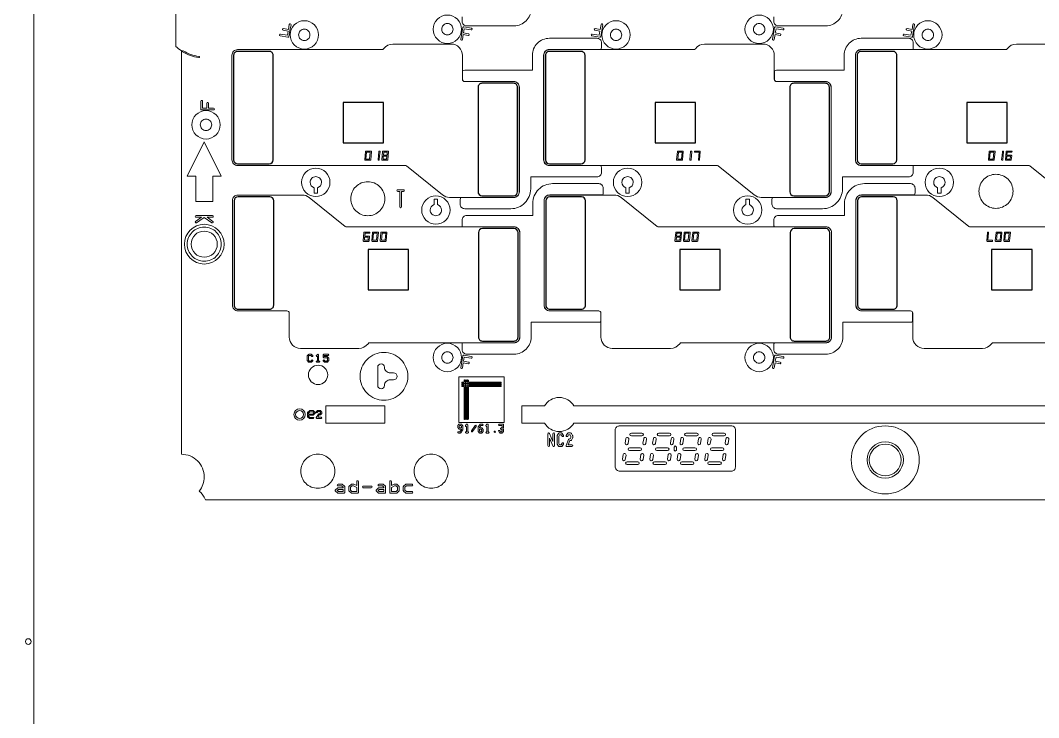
# Model space of a CAD drawing. Extents: x 2541 to 3941, y 2348 to 3338.
# Drawn here: x 3421.7 to 3511.5, y 2698.8 to 2760.2 of the extents above; entities that cross this region are included whole.
import ezdxf

# ---------------------------------------------------------------- set-up
doc = ezdxf.new("R2010")
doc.units = 0
doc.layers.get('0').update_dxf_attribs({"lineweight": 0})
doc.layers.add('barcodea-b_layer1', color=2, linetype='Continuous')
doc.layers.add('susa-b_layer0', color=1, linetype='Continuous')

msp = doc.modelspace()

# ---------------------------------------------------------------- linework, layer by layer
for p, q in [((3438.25355, 2752.33588), (3438.77507, 2752.33588)), ((3437.94795, 2749.51688), (3436.44795, 2746.51688)), ((3439.44795, 2746.51688), (3437.94795, 2749.51688)), ((3438.71601, 2742.52095), (3438.19408, 2742.8809)), ((3447.97034, 2730.12243), (3448.06968, 2730.12243)), ((3461.10193, 2723.88268), (3461.1814, 2723.88268)), ((3462.90193, 2723.88268), (3462.9814, 2723.88268))]:
    msp.add_line(p, q)
at = {"linetype": 'Continuous'}
for points in [[(3422.94795, 3113.01688), (3422.94795, 2910.71688), (3421.94795, 2910.71688, 1), (3421.94795, 2910.31688), (3422.94795, 2910.31688), (3422.94795, 2718.01688)], [(3689.94795, 2767.52356), (3689.94795, 2722.01688, 0.414214), (3687.94795, 2720.01688, 0.169418), (3688.38191, 2718.77288, 0.117594), (3687.8439, 2718.01688), (3566.44795, 2718.01688), (3566.44795, 2725.41688), (3559.44795, 2725.41688), (3559.44795, 2718.01688), (3438.052, 2718.01688, 0.117594), (3437.51399, 2718.77288, 0.169419), (3437.94795, 2720.01688, 0.414214), (3435.94795, 2722.01688), (3435.94795, 2757.52957, -0.044792), (3435.44795, 2757.93347), (3435.44795, 2762.98924, 0.207733), (3435.48506, 2763.00367, -0.10603), (3436.72143, 2763.79493, 1), (3436.68639, 2763.88859, 0.057817), (3435.94795, 2763.5102)], [(3460.66153, 2760.54675), (3460.66153, 2760.14675, 0.414218), (3461.06153, 2759.74675), (3465.24642, 2759.74675, 0.414364), (3466.74629, 2761.24738)], [(3488.13153, 2760.54675), (3488.13153, 2760.14675, 0.414218), (3488.53153, 2759.74675), (3492.71642, 2759.74675, 0.414364), (3494.21629, 2761.24738)], [(3437.47974, 2757.04834, -0.10603), (3436.09856, 2757.54539, 1), (3436.04572, 2757.46049)], [(3438.77507, 2752.33588, 1), (3438.77507, 2752.48588), (3438.32855, 2752.48588), (3438.32855, 2752.9324, 1), (3438.17855, 2752.9324), (3438.17855, 2752.48588), (3437.80703, 2752.48588), (3437.80703, 2753.10624, 1), (3437.65703, 2753.10624), (3437.65703, 2752.41088, 0.414241), (3437.73203, 2752.33588), (3438.25355, 2752.33588)], [(3438.19408, 2742.8809), (3438.67343, 2742.8809, 1), (3438.67343, 2743.0309), (3437.23303, 2743.0309, 1), (3437.23303, 2742.8809), (3437.71238, 2742.8809)], [(3437.71238, 2742.8809), (3437.19045, 2742.52095, 1), (3437.27561, 2742.39747), (3437.95323, 2742.8648), (3438.63085, 2742.39747, 1), (3438.71601, 2742.52095)], [(3447.92034, 2730.64774), (3447.92034, 2730.22243), (3447.871, 2730.22243, 1), (3447.871, 2730.12243), (3447.97034, 2730.12243)], [(3448.06968, 2730.12243, 1), (3448.06968, 2730.22243), (3448.02034, 2730.22243), (3448.02034, 2730.76845, 0.669786), (3447.93483, 2730.80365), (3447.83565, 2730.70447, 1), (3447.90636, 2730.63376), (3447.92034, 2730.64774)], [(3447.72791, 2725.6229, 0.414249), (3447.72791, 2725.69361), (3447.57906, 2725.84246, 0.200121), (3447.54355, 2725.85726), (3447.24553, 2725.85726, 0.200121), (3447.21002, 2725.84246), (3447.06133, 2725.69377, 0.200121), (3447.04653, 2725.65826), (3447.04653, 2725.50925)], [(3447.04653, 2725.50925), (3447.04653, 2725.36024, 0.200121), (3447.06133, 2725.32473), (3447.21002, 2725.17604, 0.200121), (3447.24553, 2725.16124), (3447.54355, 2725.16124, 1), (3447.54355, 2725.26124), (3447.26624, 2725.26124), (3447.14653, 2725.38095), (3447.14653, 2725.45925), (3447.54355, 2725.45925, 0.200121), (3447.57906, 2725.47405), (3447.72791, 2725.6229)], [(3448.30666, 2725.62547), (3448.30666, 2725.72481, 0.200121), (3448.29186, 2725.76032), (3448.19284, 2725.85934, 0.200121), (3448.15733, 2725.87414), (3447.95865, 2725.87414, 0.200121), (3447.92314, 2725.85934), (3447.82396, 2725.76016, 1), (3447.89467, 2725.68945), (3447.97936, 2725.77414), (3448.13662, 2725.77414), (3448.20666, 2725.7041), (3448.20666, 2725.64618), (3448.13662, 2725.57613), (3448.05799, 2725.57613, 0.251052), (3448.01636, 2725.55383), (3447.81773, 2725.25589, 0.599342), (3447.85931, 2725.17812), (3448.25666, 2725.17812, 1), (3448.25666, 2725.27812), (3447.95274, 2725.27812)], [(3447.95274, 2725.27812), (3448.08475, 2725.47613), (3448.15733, 2725.47613, 0.200121), (3448.19284, 2725.49093), (3448.29186, 2725.58996, 0.200121), (3448.30666, 2725.62547)], [(3461.1814, 2723.88268, 1), (3461.1814, 2724.00268), (3461.16193, 2724.00268), (3461.16193, 2724.61818, 0.734055), (3461.05271, 2724.65249), (3460.97345, 2724.54019, 0.727575), (3461.04193, 2724.44884), (3461.04193, 2724.00268), (3461.02246, 2724.00268, 1), (3461.02246, 2723.88268), (3461.10193, 2723.88268)], [(3462.52087, 2724.05526), (3462.52087, 2724.16785, 0.156474), (3462.50969, 2724.20274), (3462.43062, 2724.31474, 0.245285), (3462.3814, 2724.34043), (3462.20299, 2724.34043), (3462.20299, 2724.37397), (3462.33302, 2724.55818), (3462.46087, 2724.55818, 1), (3462.46087, 2724.67818), (3462.30193, 2724.67818, 0.245298), (3462.25271, 2724.65249), (3462.09418, 2724.4279, 0.156461), (3462.08299, 2724.39301), (3462.08299, 2724.28043)], [(3462.08299, 2724.28043), (3462.08299, 2724.05526, 0.156474), (3462.09418, 2724.02037), (3462.17324, 2723.90837, 0.245285), (3462.22246, 2723.88268), (3462.3814, 2723.88268, 0.245298), (3462.43062, 2723.90837), (3462.50969, 2724.02037, 0.156461), (3462.52087, 2724.05526)], [(3462.9814, 2723.88268, 1), (3462.9814, 2724.00268), (3462.96193, 2724.00268), (3462.96193, 2724.61818, 0.734055), (3462.85271, 2724.65249), (3462.77345, 2724.54019, 0.727575), (3462.84193, 2724.44884), (3462.84193, 2724.00268), (3462.82246, 2724.00268, 1), (3462.82246, 2723.88268), (3462.90193, 2723.88268)], [(3468.66161, 2723.15123), (3468.37553, 2723.84443, 0.822078), (3468.23114, 2723.81595), (3468.23114, 2722.77291, 1), (3468.38114, 2722.77291), (3468.38114, 2723.43763)], [(3468.81161, 2722.77291), (3468.81161, 2723.81595, 1), (3468.66161, 2723.81595), (3468.66161, 2723.15123)], [(3470.41161, 2723.46856), (3470.41161, 2723.64182, 0.140528), (3470.40038, 2723.68159), (3470.29276, 2723.85543, 0.260808), (3470.2287, 2723.89095), (3470.01405, 2723.89095, 0.260808), (3469.94999, 2723.85543), (3469.84237, 2723.68159, 1), (3469.96991, 2723.60263), (3470.05554, 2723.74095), (3470.18721, 2723.74095), (3470.26161, 2723.62077), (3470.26161, 2723.48961), (3470.18721, 2723.36943), (3470.12138, 2723.36943, 0.304284), (3470.05199, 2723.3229), (3469.83687, 2722.80166, 0.53475), (3469.90614, 2722.69791), (3470.33661, 2722.69791, 1), (3470.33661, 2722.84791), (3470.01823, 2722.84791)], [(3468.38114, 2723.43763), (3468.66722, 2722.74443, 0.822078), (3468.81161, 2722.77291)], [(3470.01823, 2722.84791), (3470.17156, 2723.21943), (3470.2287, 2723.21943, 0.260808), (3470.29276, 2723.25495), (3470.40038, 2723.42879, 0.140528), (3470.41161, 2723.46856)], [(3451.38241, 2719.25865), (3451.14091, 2719.3679, 0.107672), (3451.10973, 2719.37469), (3450.93589, 2719.37469, 0.187191), (3450.88532, 2719.35507), (3450.71199, 2719.19825, 0.213178), (3450.68705, 2719.14241), (3450.68705, 2718.82784, 0.213189), (3450.71199, 2718.77199), (3450.88532, 2718.61517, 0.187203), (3450.93589, 2718.59555), (3451.45741, 2718.59555, 0.414241), (3451.53241, 2718.67055)], [(3451.53241, 2718.67055), (3451.53241, 2719.61426, 1), (3451.38241, 2719.61426), (3451.38241, 2719.25865)], [(3454.43705, 2719.25865), (3454.43705, 2719.61426, 1), (3454.28705, 2719.61426), (3454.28705, 2718.67055, 0.414241), (3454.36205, 2718.59555), (3454.88357, 2718.59555, 0.187191), (3454.93415, 2718.61517), (3455.10747, 2718.77199, 0.213178), (3455.13241, 2718.82784)], [(3455.13241, 2718.82784), (3455.13241, 2719.14241, 0.213189), (3455.10747, 2719.19825), (3454.93415, 2719.35507, 0.187203), (3454.88357, 2719.37469), (3454.70973, 2719.37469, 0.107692), (3454.67855, 2719.3679), (3454.43705, 2719.25865)], [(3422.94795, 2718.01688), (3422.94795, 2695.71688), (3421.94795, 2695.71688, 1), (3421.94795, 2695.31688), (3422.94795, 2695.31688), (3422.94795, 2669.01688), (3435.94795, 2669.01688)]]:
    msp.add_lwpolyline(points, format="xyb", dxfattribs=at)
for points in [[(3460.6208, 2759.44591, 0.414215), (3459.3708, 2760.69591, 0.414215), (3458.1208, 2759.44591, 0.414215), (3459.3708, 2758.19591, 0.414215)], [(3488.0908, 2759.44591, 0.414215), (3486.8408, 2760.69591, 0.414215), (3485.5908, 2759.44591, 0.414215), (3486.8408, 2758.19591, 0.414215)], [(3445.5933, 2759.83563, 1), (3445.44558, 2759.86168), (3445.36804, 2759.42194), (3444.9283, 2759.49948, 1), (3444.90226, 2759.35176), (3445.342, 2759.27422), (3445.27748, 2758.90834), (3444.66654, 2759.01606, 1), (3444.6405, 2758.86834), (3445.3253, 2758.74759, 0.414237), (3445.41218, 2758.80843), (3445.50268, 2759.32169), (3445.5028, 2759.32237)], [(3448.0151, 2758.94785, 0.414215), (3446.7651, 2760.19785, 0.414215), (3445.5151, 2758.94785, 0.414215), (3446.7651, 2757.69785, 0.414215)], [(3459.8708, 2759.44591, -0.414217), (3459.3708, 2758.94591, -0.414217), (3458.8708, 2759.44591, -0.414217), (3459.3708, 2759.94591, -0.414217)], [(3473.0633, 2759.83563, 1), (3472.91558, 2759.86168), (3472.83804, 2759.42194), (3472.3983, 2759.49948, 1), (3472.37226, 2759.35176), (3472.812, 2759.27422), (3472.74748, 2758.90834), (3472.13654, 2759.01606, 1), (3472.1105, 2758.86834), (3472.7953, 2758.74759, 0.414237), (3472.88218, 2758.80843), (3472.97268, 2759.32169), (3472.9728, 2759.32237)], [(3475.4851, 2758.94785, 0.414215), (3474.2351, 2760.19785, 0.414215), (3472.9851, 2758.94785, 0.414215), (3474.2351, 2757.69785, 0.414215)], [(3487.3408, 2759.44591, -0.414217), (3486.8408, 2758.94591, -0.414217), (3486.3408, 2759.44591, -0.414217), (3486.8408, 2759.94591, -0.414217)], [(3500.5333, 2759.83563, 1), (3500.38558, 2759.86168), (3500.30804, 2759.42194), (3499.8683, 2759.49948, 1), (3499.84226, 2759.35176), (3500.282, 2759.27422), (3500.21748, 2758.90834), (3499.60654, 2759.01606, 1), (3499.5805, 2758.86834), (3500.2653, 2758.74759, 0.414237), (3500.35218, 2758.80843), (3500.44268, 2759.32169), (3500.4428, 2759.32237)], [(3502.9551, 2758.94785, 0.414215), (3501.7051, 2760.19785, 0.414215), (3500.4551, 2758.94785, 0.414215), (3501.7051, 2757.69785, 0.414215)], [(3447.2651, 2758.94785, -0.414217), (3446.7651, 2758.44785, -0.414217), (3446.2651, 2758.94785, -0.414217), (3446.7651, 2759.44785, -0.414217)], [(3461.4954, 2759.52542), (3460.8106, 2759.64617, 0.414237), (3460.72372, 2759.58533), (3460.63322, 2759.07207), (3460.6331, 2759.07139), (3460.5426, 2758.55813, 1), (3460.69032, 2758.53208), (3460.76785, 2758.97182), (3461.20759, 2758.89428, 1), (3461.23364, 2759.042), (3460.7939, 2759.11954), (3460.85842, 2759.48542), (3461.46936, 2759.3777, 1)], [(3474.7351, 2758.94785, -0.414217), (3474.2351, 2758.44785, -0.414217), (3473.7351, 2758.94785, -0.414217), (3474.2351, 2759.44785, -0.414217)], [(3488.9654, 2759.52542), (3488.2806, 2759.64617, 0.414237), (3488.19372, 2759.58533), (3488.10322, 2759.07207), (3488.1031, 2759.07139), (3488.0126, 2758.55813, 1), (3488.16032, 2758.53208), (3488.23785, 2758.97182), (3488.67759, 2758.89428, 1), (3488.70364, 2759.042), (3488.2639, 2759.11954), (3488.32842, 2759.48542), (3488.93936, 2759.3777, 1)], [(3502.2051, 2758.94785, -0.414217), (3501.7051, 2758.44785, -0.414217), (3501.2051, 2758.94785, -0.414217), (3501.7051, 2759.44785, -0.414217)], [(3465.70959, 2745.137), (3465.70959, 2754.33688, 0.414219), (3465.20947, 2754.83701), (3460.90249, 2754.83701, -0.414223), (3460.70249, 2755.03701), (3460.70249, 2757.14181, 0.414215), (3459.70249, 2758.1418), (3454.5656, 2758.1418, 0.24029), (3453.75596, 2757.7292, -0.240069), (3453.59453, 2757.64701), (3440.88948, 2757.64701, 0.414366), (3440.3896, 2757.14689), (3440.3896, 2747.94701, 0.414365), (3440.88948, 2747.44688), (3455.63901, 2747.44688, -0.170771), (3455.76422, 2747.40284), (3458.93516, 2744.8571, 0.170765), (3459.56127, 2744.63688), (3465.20947, 2744.63688, 0.414218)], [(3472.94437, 2746.84688), (3472.94437, 2747.24688, 0.124386), (3472.89636, 2747.43688), (3468.35948, 2747.43688, -0.414365), (3467.8496, 2747.94701), (3467.8496, 2757.14688, -0.414366), (3468.35948, 2757.65701), (3472.89636, 2757.65701, 0.124392), (3472.94437, 2757.84701), (3472.94437, 2758.24701, 0.414218), (3472.54437, 2758.64701), (3468.35948, 2758.64701, 0.414364), (3466.8596, 2757.14638), (3466.8596, 2755.83701), (3460.90249, 2755.83701, 0.124388), (3460.71249, 2755.78901), (3460.71249, 2755.03701, 0.414224), (3460.90249, 2754.84701), (3465.20947, 2754.84701, -0.414218), (3465.71959, 2754.33688), (3465.71959, 2745.137, -0.414217), (3465.20947, 2744.62688), (3460.5505, 2744.62688, 0.124388), (3460.50249, 2744.43688), (3460.50249, 2744.03688, 0.414218), (3460.90249, 2743.63688), (3464.95959, 2743.63688, 0.414215), (3466.70959, 2745.38688), (3466.70959, 2746.44688), (3472.54437, 2746.44688, 0.414218)], [(3493.17959, 2745.137), (3493.17959, 2754.33688, 0.414219), (3492.67947, 2754.83701), (3488.37249, 2754.83701, -0.414223), (3488.17249, 2755.03701), (3488.17249, 2757.14181, 0.414215), (3487.17249, 2758.1418), (3482.0356, 2758.1418, 0.24029), (3481.22596, 2757.7292, -0.240069), (3481.06453, 2757.64701), (3468.35948, 2757.64701, 0.414366), (3467.8596, 2757.14689), (3467.8596, 2747.94701, 0.414365), (3468.35948, 2747.44688), (3483.10901, 2747.44688, -0.170771), (3483.23422, 2747.40284), (3486.40516, 2744.8571, 0.170765), (3487.03127, 2744.63688), (3492.67947, 2744.63688, 0.414218)], [(3500.41437, 2746.84688), (3500.41437, 2747.24688, 0.124386), (3500.36636, 2747.43688), (3495.82948, 2747.43688, -0.414365), (3495.3196, 2747.94701), (3495.3196, 2757.14688, -0.414366), (3495.82948, 2757.65701), (3500.36636, 2757.65701, 0.124392), (3500.41437, 2757.84701), (3500.41437, 2758.24701, 0.414218), (3500.01437, 2758.64701), (3495.82948, 2758.64701, 0.414364), (3494.3296, 2757.14638), (3494.3296, 2755.83701), (3488.37249, 2755.83701, 0.124388), (3488.18249, 2755.78901), (3488.18249, 2755.03701, 0.414224), (3488.37249, 2754.84701), (3492.67947, 2754.84701, -0.414218), (3493.18959, 2754.33688), (3493.18959, 2745.137, -0.414217), (3492.67947, 2744.62688), (3488.0205, 2744.62688, 0.124388), (3487.97249, 2744.43688), (3487.97249, 2744.03688, 0.414218), (3488.37249, 2743.63688), (3492.42959, 2743.63688, 0.414215), (3494.17959, 2745.38688), (3494.17959, 2746.44688), (3500.01437, 2746.44688, 0.414218)], [(3520.64959, 2745.137), (3520.64959, 2754.33688, 0.414219), (3520.14947, 2754.83701), (3515.84249, 2754.83701, -0.414223), (3515.64249, 2755.03701), (3515.64249, 2757.14181, 0.414215), (3514.64249, 2758.1418), (3509.5056, 2758.1418, 0.24029), (3508.69596, 2757.7292, -0.240069), (3508.53453, 2757.64701), (3495.82948, 2757.64701, 0.414366), (3495.3296, 2757.14689), (3495.3296, 2747.94701, 0.414365), (3495.82948, 2747.44688), (3510.57901, 2747.44688, -0.170771), (3510.70422, 2747.40284), (3513.87516, 2744.8571, 0.170765), (3514.50127, 2744.63688), (3520.14947, 2744.63688, 0.414218)], [(3439.35426, 2751.02773, 0.414215), (3438.10426, 2752.27773, 0.414215), (3436.85426, 2751.02773, 0.414215), (3438.10426, 2749.77773, 0.414215)], [(3438.60426, 2751.02773, -0.414217), (3438.10426, 2750.52773, -0.414217), (3437.60426, 2751.02773, -0.414217), (3438.10426, 2751.52773, -0.414217)], [(3452.68475, 2748.66429, 0.443552), (3452.6348, 2748.71906), (3452.21329, 2748.71906, 0.387555), (3452.16335, 2748.67383), (3452.09447, 2747.95478, 0.443552), (3452.14442, 2747.90001), (3452.56592, 2747.90001, 0.387555), (3452.61587, 2747.94524)], [(3453.43475, 2748.66429, 1), (3453.3352, 2748.67383), (3453.30076, 2748.3143), (3453.26633, 2747.95478, 1), (3453.36587, 2747.94524), (3453.40031, 2748.30477)], [(3454.18475, 2748.66429, 0.443552), (3454.1348, 2748.71906), (3453.71329, 2748.71906, 0.387555), (3453.66335, 2748.67383), (3453.59447, 2747.95478, 0.443552), (3453.64442, 2747.90001), (3454.06592, 2747.90001, 0.387555), (3454.11587, 2747.94524)], [(3480.15475, 2748.66429, 0.443552), (3480.1048, 2748.71906), (3479.68329, 2748.71906, 0.387555), (3479.63335, 2748.67383), (3479.56447, 2747.95478, 0.443552), (3479.61442, 2747.90001), (3480.03592, 2747.90001, 0.387555), (3480.08587, 2747.94524)], [(3480.90475, 2748.66429, 1), (3480.8052, 2748.67383), (3480.77076, 2748.3143), (3480.73633, 2747.95478, 1), (3480.83587, 2747.94524), (3480.87031, 2748.30477)], [(3481.65475, 2748.66429, 0.443552), (3481.6048, 2748.71906), (3481.18312, 2748.71906, 1), (3481.18312, 2748.61906), (3481.54996, 2748.61906), (3481.48633, 2747.95478, 1), (3481.58587, 2747.94524)], [(3507.62475, 2748.66429, 0.443552), (3507.5748, 2748.71906), (3507.15329, 2748.71906, 0.387555), (3507.10335, 2748.67383), (3507.03447, 2747.95478, 0.443552), (3507.08442, 2747.90001), (3507.50592, 2747.90001, 0.387555), (3507.55587, 2747.94524)], [(3508.37475, 2748.66429, 1), (3508.2752, 2748.67383), (3508.24076, 2748.3143), (3508.20633, 2747.95478, 1), (3508.30587, 2747.94524), (3508.34031, 2748.30477)], [(3509.09031, 2748.30477, 0.443552), (3509.04036, 2748.35953), (3508.6737, 2748.35953), (3508.69856, 2748.61906), (3509.07497, 2748.61906, 1), (3509.07497, 2748.71906), (3508.65329, 2748.71906, 0.387555), (3508.60335, 2748.67383), (3508.53447, 2747.95478, 0.443552), (3508.58442, 2747.90001), (3509.00592, 2747.90001, 0.387555), (3509.05587, 2747.94524)], [(3449.02768, 2745.963, 0.414215), (3447.77768, 2747.213, 0.414215), (3446.52768, 2745.963, 0.414215), (3447.77768, 2744.713, 0.414215)], [(3476.49768, 2745.963, 0.414215), (3475.24768, 2747.213, 0.414215), (3473.99768, 2745.963, 0.414215), (3475.24768, 2744.713, 0.414215)], [(3503.96768, 2745.963, 0.414215), (3502.71768, 2747.213, 0.414215), (3501.46768, 2745.963, 0.414215), (3502.71768, 2744.713, 0.414215)], [(3448.27768, 2745.963, -0.327542), (3447.92768, 2745.48603), (3447.92768, 2745.01185), (3447.62768, 2745.01185), (3447.62768, 2745.48603, -0.327544), (3447.27768, 2745.963, -0.414217), (3447.77768, 2746.463, -0.414217)], [(3475.74768, 2745.963, -0.327542), (3475.39768, 2745.48603), (3475.39768, 2745.01185), (3475.09768, 2745.01185), (3475.09768, 2745.48603, -0.327544), (3474.74768, 2745.963, -0.414217), (3475.24768, 2746.463, -0.414217)], [(3503.21768, 2745.963, -0.327542), (3502.86768, 2745.48603), (3502.86768, 2745.01185), (3502.56768, 2745.01185), (3502.56768, 2745.48603, -0.327544), (3502.21768, 2745.963, -0.414217), (3502.71768, 2746.463, -0.414217)], [(3509.20698, 2745.17232, 0.414215), (3507.70698, 2746.67232, 0.414215), (3506.20698, 2745.17232, 0.414215), (3507.70698, 2743.67232, 0.414215)], [(3453.86097, 2744.5202, 0.414215), (3452.36097, 2746.0202, 0.414215), (3450.86097, 2744.5202, 0.414215), (3452.36097, 2743.0202, 0.414215)], [(3473.10341, 2745.04688), (3473.10341, 2745.44688, 0.414218), (3472.70341, 2745.84688), (3468.6463, 2745.84688, 0.414215), (3466.8963, 2744.09688), (3466.8963, 2743.03688), (3461.06153, 2743.03688, 0.414218), (3460.66153, 2742.63688), (3460.66153, 2742.23688, 0.124388), (3460.70953, 2742.04688), (3465.24642, 2742.04688, -0.414365), (3465.75629, 2741.53675), (3465.75629, 2732.33688, -0.414366), (3465.24642, 2731.82675), (3460.70953, 2731.82675, 0.124388), (3460.66153, 2731.63675), (3460.66153, 2731.23675, 0.414218), (3461.06153, 2730.83675), (3465.24642, 2730.83675, 0.414364), (3466.74629, 2732.33738), (3466.74629, 2733.64675), (3472.70341, 2733.64675, 0.124386), (3472.89341, 2733.69475), (3472.89341, 2734.44675, 0.414224), (3472.70341, 2734.63675), (3468.39643, 2734.63675, -0.414218), (3467.8863, 2735.14688), (3467.8863, 2744.34676, -0.414217), (3468.39643, 2744.85688), (3473.0554, 2744.85688, 0.124392)], [(3500.57341, 2745.04688), (3500.57341, 2745.44688, 0.414218), (3500.17341, 2745.84688), (3496.1163, 2745.84688, 0.414215), (3494.3663, 2744.09688), (3494.3663, 2743.03688), (3488.53153, 2743.03688, 0.414218), (3488.13153, 2742.63688), (3488.13153, 2742.23688, 0.124388), (3488.17953, 2742.04688), (3492.71642, 2742.04688, -0.414365), (3493.22629, 2741.53675), (3493.22629, 2732.33688, -0.414366), (3492.71642, 2731.82675), (3488.17953, 2731.82675, 0.124388), (3488.13153, 2731.63675), (3488.13153, 2731.23675, 0.414218), (3488.53153, 2730.83675), (3492.71642, 2730.83675, 0.414364), (3494.21629, 2732.33738), (3494.21629, 2733.64675), (3500.17341, 2733.64675, 0.124386), (3500.36341, 2733.69475), (3500.36341, 2734.44675, 0.414224), (3500.17341, 2734.63675), (3495.86643, 2734.63675, -0.414218), (3495.3563, 2735.14688), (3495.3563, 2744.34676, -0.414217), (3495.86643, 2744.85688), (3500.5254, 2744.85688, 0.124392)], [(3465.74629, 2732.33687), (3465.74629, 2741.53675, 0.414365), (3465.24642, 2742.03688), (3450.49689, 2742.03688, -0.170771), (3450.37168, 2742.08092), (3447.20074, 2744.62666, 0.170765), (3446.57463, 2744.84688), (3440.92643, 2744.84688, 0.414218), (3440.4263, 2744.34676), (3440.4263, 2735.14688, 0.414219), (3440.92643, 2734.64675), (3445.23341, 2734.64675, -0.414223), (3445.43341, 2734.44675), (3445.43341, 2732.34195, 0.414215), (3446.4334, 2731.34196), (3451.5703, 2731.34196, 0.24029), (3452.37994, 2731.75456, -0.240069), (3452.54137, 2731.83675), (3465.24642, 2731.83675, 0.414366)], [(3455.49999, 2745.16012, 1), (3455.49999, 2745.31012), (3455.25164, 2745.31012), (3455.0033, 2745.31012, 1), (3455.0033, 2745.16012), (3455.17664, 2745.16012), (3455.17664, 2743.79472, 1), (3455.32664, 2743.79472), (3455.32664, 2745.16012)], [(3459.60822, 2743.52076, 0.414215), (3458.35822, 2744.77076, 0.414215), (3457.10822, 2743.52076, 0.414215), (3458.35822, 2742.27076, 0.414215)], [(3458.85822, 2743.52076, -0.414217), (3458.35822, 2743.02076, -0.414217), (3457.85822, 2743.52076, -0.327542), (3458.20822, 2743.99773), (3458.20822, 2744.47191), (3458.50822, 2744.47191), (3458.50822, 2743.99773, -0.327544)], [(3493.21629, 2732.33687), (3493.21629, 2741.53675, 0.414365), (3492.71642, 2742.03688), (3477.96689, 2742.03688, -0.170771), (3477.84168, 2742.08092), (3474.67074, 2744.62666, 0.170765), (3474.04463, 2744.84688), (3468.39643, 2744.84688, 0.414218), (3467.8963, 2744.34676), (3467.8963, 2735.14688, 0.414219), (3468.39643, 2734.64675), (3472.70341, 2734.64675, -0.414223), (3472.90341, 2734.44675), (3472.90341, 2732.34195, 0.414215), (3473.9034, 2731.34196), (3479.0403, 2731.34196, 0.24029), (3479.84994, 2731.75456, -0.240069), (3480.01137, 2731.83675), (3492.71642, 2731.83675, 0.414366)], [(3487.07822, 2743.52076, 0.414215), (3485.82822, 2744.77076, 0.414215), (3484.57822, 2743.52076, 0.414215), (3485.82822, 2742.27076, 0.414215)], [(3486.32822, 2743.52076, -0.414217), (3485.82822, 2743.02076, -0.414217), (3485.32822, 2743.52076, -0.327542), (3485.67822, 2743.99773), (3485.67822, 2744.47191), (3485.97822, 2744.47191), (3485.97822, 2743.99773, -0.327544)], [(3520.68629, 2732.33687), (3520.68629, 2741.53675, 0.414365), (3520.18642, 2742.03688), (3505.43689, 2742.03688, -0.170771), (3505.31168, 2742.08092), (3502.14074, 2744.62666, 0.170765), (3501.51463, 2744.84688), (3495.86643, 2744.84688, 0.414218), (3495.3663, 2744.34676), (3495.3663, 2735.14688, 0.414219), (3495.86643, 2734.64675), (3500.17341, 2734.64675, -0.414223), (3500.37341, 2734.44675), (3500.37341, 2732.34195, 0.414215), (3501.3734, 2731.34196), (3506.5103, 2731.34196, 0.24029), (3507.31994, 2731.75456, -0.240069), (3507.48137, 2731.83675), (3520.18642, 2731.83675, 0.414366)], [(3439.44795, 2740.51688, -0.414215), (3437.94795, 2739.01688, -0.414215), (3436.44795, 2740.51688, -0.414215), (3437.94795, 2742.01688, -0.414215)], [(3439.09795, 2740.51688, 0.414215), (3437.94795, 2741.66688, 0.414215), (3436.79795, 2740.51688, 0.414215), (3437.94795, 2739.36688, 0.414215)], [(3452.50699, 2741.16946, 0.443552), (3452.45704, 2741.22423), (3452.09038, 2741.22423), (3452.11524, 2741.48375), (3452.49165, 2741.48375, 1), (3452.49165, 2741.58375), (3452.06997, 2741.58375, 0.387555), (3452.02003, 2741.53852), (3451.95115, 2740.81947, 0.443552), (3452.0011, 2740.7647), (3452.4226, 2740.7647, 0.387555), (3452.47255, 2740.80993)], [(3453.29142, 2741.52898, 0.443552), (3453.24148, 2741.58375), (3452.81997, 2741.58375, 0.387555), (3452.77003, 2741.53852), (3452.70115, 2740.81947, 0.443552), (3452.7511, 2740.7647), (3453.1726, 2740.7647, 0.387555), (3453.22255, 2740.80993)], [(3454.04142, 2741.52898, 0.443552), (3453.99148, 2741.58375), (3453.56997, 2741.58375, 0.387555), (3453.52003, 2741.53852), (3453.45115, 2740.81947, 0.443552), (3453.5011, 2740.7647), (3453.9226, 2740.7647, 0.387555), (3453.97255, 2740.80993)], [(3480.01142, 2741.52898, 0.443552), (3479.96148, 2741.58375), (3479.53997, 2741.58375, 0.387555), (3479.49003, 2741.53852), (3479.42115, 2740.81947, 0.443552), (3479.4711, 2740.7647), (3479.8926, 2740.7647, 0.387555), (3479.94255, 2740.80993)], [(3480.76142, 2741.52898, 0.443552), (3480.71148, 2741.58375), (3480.28997, 2741.58375, 0.387555), (3480.24003, 2741.53852), (3480.17115, 2740.81947, 0.443552), (3480.2211, 2740.7647), (3480.6426, 2740.7647, 0.387555), (3480.69255, 2740.80993)], [(3481.51142, 2741.52898, 0.443552), (3481.46148, 2741.58375), (3481.03997, 2741.58375, 0.387555), (3480.99003, 2741.53852), (3480.92115, 2740.81947, 0.443552), (3480.9711, 2740.7647), (3481.3926, 2740.7647, 0.387555), (3481.44255, 2740.80993)], [(3507.36278, 2740.7647, 1), (3507.36278, 2740.8647), (3506.99594, 2740.8647), (3507.05957, 2741.52898, 1), (3506.96003, 2741.53852), (3506.89115, 2740.81947, 0.443552), (3506.9411, 2740.7647)], [(3508.23142, 2741.52898, 0.443552), (3508.18148, 2741.58375), (3507.75997, 2741.58375, 0.387555), (3507.71003, 2741.53852), (3507.64115, 2740.81947, 0.443552), (3507.6911, 2740.7647), (3508.1126, 2740.7647, 0.387555), (3508.16255, 2740.80993)], [(3508.98142, 2741.52898, 0.443552), (3508.93148, 2741.58375), (3508.50997, 2741.58375, 0.387555), (3508.46003, 2741.53852), (3508.39115, 2740.81947, 0.443552), (3508.4411, 2740.7647), (3508.8626, 2740.7647, 0.387555), (3508.91255, 2740.80993)], [(3460.6208, 2730.53591, 0.414215), (3459.3708, 2731.78591, 0.414215), (3458.1208, 2730.53591, 0.414215), (3459.3708, 2729.28591, 0.414215)], [(3459.8708, 2730.53591, -0.414217), (3459.3708, 2730.03591, -0.414217), (3458.8708, 2730.53591, -0.414217), (3459.3708, 2731.03591, -0.414217)], [(3488.0908, 2730.53591, 0.414215), (3486.8408, 2731.78591, 0.414215), (3485.5908, 2730.53591, 0.414215), (3486.8408, 2729.28591, 0.414215)], [(3487.3408, 2730.53591, -0.414217), (3486.8408, 2730.03591, -0.414217), (3486.3408, 2730.53591, -0.414217), (3486.8408, 2731.03591, -0.414217)], [(3447.50437, 2730.23641, 1), (3447.43366, 2730.30712), (3447.34897, 2730.22243), (3447.19171, 2730.22243), (3447.12167, 2730.29248), (3447.12167, 2730.64841), (3447.19171, 2730.71845), (3447.34897, 2730.71845), (3447.43366, 2730.63376, 1), (3447.50437, 2730.70447), (3447.40519, 2730.80365, 0.200121), (3447.36968, 2730.81845), (3447.171, 2730.81845, 0.200121), (3447.13549, 2730.80365), (3447.03647, 2730.70463, 0.200121), (3447.02167, 2730.66912), (3447.02167, 2730.27177, 0.200121), (3447.03647, 2730.23626), (3447.13549, 2730.13723, 0.200121), (3447.171, 2730.12243), (3447.36968, 2730.12243, 0.200121), (3447.40519, 2730.13723)], [(3448.91902, 2730.27177), (3448.91902, 2730.47044, 0.200121), (3448.90422, 2730.50595), (3448.80519, 2730.60498, 0.200121), (3448.76968, 2730.61978), (3448.52167, 2730.61978), (3448.52167, 2730.71845), (3448.86902, 2730.71845, 1), (3448.86902, 2730.81845), (3448.47167, 2730.81845, 0.414253), (3448.42167, 2730.76845), (3448.42167, 2730.56978, 0.414253), (3448.47167, 2730.51978), (3448.74897, 2730.51978), (3448.81902, 2730.44973), (3448.81902, 2730.29248), (3448.74897, 2730.22243), (3448.59171, 2730.22243), (3448.50702, 2730.30712, 1), (3448.43631, 2730.23641), (3448.53549, 2730.13723, 0.200121), (3448.571, 2730.12243), (3448.76968, 2730.12243, 0.200121), (3448.80519, 2730.13723), (3448.90422, 2730.23626, 0.200121)], [(3455.88355, 2728.8777, 0.414215), (3453.78355, 2730.9777, 0.414215), (3451.68355, 2728.8777, 0.414215), (3453.78355, 2726.7777, 0.414215)], [(3461.4954, 2730.61542), (3460.8106, 2730.73617, 0.414237), (3460.72372, 2730.67533), (3460.63322, 2730.16207), (3460.6331, 2730.16139), (3460.5426, 2729.64813, 1), (3460.69032, 2729.62208), (3460.76785, 2730.06182), (3461.20759, 2729.98428, 1), (3461.23364, 2730.132), (3460.7939, 2730.20954), (3460.85842, 2730.57542), (3461.46936, 2730.4677, 1)], [(3488.9654, 2730.61542), (3488.2806, 2730.73617, 0.414237), (3488.19372, 2730.67533), (3488.10322, 2730.16207), (3488.1031, 2730.16139), (3488.0126, 2729.64813, 1), (3488.16032, 2729.62208), (3488.23785, 2730.06182), (3488.67759, 2729.98428, 1), (3488.70364, 2730.132), (3488.2639, 2730.20954), (3488.32842, 2730.57542), (3488.93936, 2730.4677, 1)], [(3448.82559, 2729.00578, 0.414215), (3447.97559, 2729.85578, 0.414215), (3447.12559, 2729.00578, 0.414215), (3447.97559, 2728.15578, 0.414215)], [(3454.63355, 2728.5777), (3454.33355, 2728.5777, 0.414217), (3453.83355, 2728.0777, -1), (3453.23355, 2728.0777), (3453.23355, 2729.6777, -1), (3453.83355, 2729.6777, 0.414217), (3454.33355, 2729.1777), (3454.63355, 2729.1777, -1)], [(3464.07559, 2727.97258), (3461.23269, 2727.97258), (3461.23269, 2725.12968, -1), (3461.14169, 2725.12968), (3461.14169, 2727.97258), (3461.08039, 2727.97258), (3461.08039, 2725.12968, -1), (3460.98939, 2725.12968), (3460.98939, 2727.97258), (3460.92809, 2727.97258), (3460.92809, 2725.12968, -1), (3460.83709, 2725.12968), (3460.83709, 2727.97258), (3460.68679, 2727.97258, -1), (3460.68679, 2728.06358), (3460.83709, 2728.06358), (3460.83709, 2728.12488), (3460.68679, 2728.12488, -1), (3460.68679, 2728.21588), (3460.83709, 2728.21588), (3460.83709, 2728.27718), (3460.68679, 2728.27718, -1), (3460.68679, 2728.36818), (3460.83709, 2728.36818), (3460.83709, 2728.51848, -1), (3460.92809, 2728.51848), (3460.92809, 2728.36818), (3460.98939, 2728.36818), (3460.98939, 2728.51848, -1), (3461.08039, 2728.51848), (3461.08039, 2728.36818), (3461.14169, 2728.36818), (3461.14169, 2728.51848, -1), (3461.23269, 2728.51848), (3461.23269, 2728.36818), (3464.07559, 2728.36818, -1), (3464.07559, 2728.27718), (3461.23269, 2728.27718), (3461.23269, 2728.21588), (3464.07559, 2728.21588, -1), (3464.07559, 2728.12488), (3461.23269, 2728.12488), (3461.23269, 2728.06358), (3464.07559, 2728.06358, -1)], [(3648.09544, 2724.76688), (3648.09544, 2726.26688), (3470.52228, 2726.26688, 0.26795), (3469.22325, 2727.01688, 0.267951), (3467.92421, 2726.26688), (3465.93979, 2726.26688), (3465.93979, 2724.76688), (3467.92421, 2724.76688, 0.26795), (3469.22325, 2724.01688, 0.267951), (3470.52228, 2724.76688), (3514.96008, 2724.76688), (3514.96008, 2725.62015), (3597.92667, 2725.62015), (3597.92667, 2724.76688)], [(3460.72087, 2724.16785), (3460.72087, 2724.28043), (3460.72087, 2724.50559, 0.156474), (3460.70969, 2724.54048), (3460.63062, 2724.65249, 0.245285), (3460.5814, 2724.67818), (3460.42246, 2724.67818, 0.245298), (3460.37324, 2724.65249), (3460.29418, 2724.54048, 0.156461), (3460.28299, 2724.50559), (3460.28299, 2724.39301, 0.156474), (3460.29418, 2724.35812), (3460.37324, 2724.24612, 0.245285), (3460.42246, 2724.22043), (3460.60087, 2724.22043), (3460.60087, 2724.18689), (3460.47085, 2724.00268), (3460.34299, 2724.00268, 1), (3460.34299, 2723.88268), (3460.50193, 2723.88268, 0.245298), (3460.55115, 2723.90837), (3460.70969, 2724.13296, 0.156461)], [(3461.90989, 2724.47099, 1), (3461.81186, 2724.54019), (3461.49398, 2724.08986, 1), (3461.59201, 2724.02066)], [(3464.32087, 2724.05526), (3464.32087, 2724.16785, 0.156474), (3464.30969, 2724.20274), (3464.25484, 2724.28043), (3464.30969, 2724.35812, 0.156461), (3464.32087, 2724.39301), (3464.32087, 2724.61818, 0.414245), (3464.26087, 2724.67818), (3463.94299, 2724.67818, 1), (3463.94299, 2724.55818), (3464.20087, 2724.55818), (3464.20087, 2724.41205), (3464.15032, 2724.34043), (3464.10193, 2724.34043, 1), (3464.10193, 2724.22043), (3464.15032, 2724.22043), (3464.20087, 2724.1488), (3464.20087, 2724.07431), (3464.15032, 2724.00268), (3464.05355, 2724.00268), (3463.99201, 2724.08986, 1), (3463.89398, 2724.02066), (3463.97324, 2723.90837, 0.245285), (3464.02246, 2723.88268), (3464.1814, 2723.88268, 0.245298), (3464.23062, 2723.90837), (3464.30969, 2724.02037, 0.156461)], [(3469.60038, 2722.90727, 1), (3469.47284, 2722.98623), (3469.38721, 2722.84791), (3469.25554, 2722.84791), (3469.18114, 2722.96809), (3469.18114, 2723.62077), (3469.25554, 2723.74095), (3469.38721, 2723.74095), (3469.47284, 2723.60263, 1), (3469.60038, 2723.68159), (3469.49276, 2723.85543, 0.260808), (3469.4287, 2723.89095), (3469.21405, 2723.89095, 0.260808), (3469.14999, 2723.85543), (3469.04237, 2723.68159, 0.140528), (3469.03114, 2723.64182), (3469.03114, 2722.94704, 0.140528), (3469.04237, 2722.90727), (3469.14999, 2722.73343, 0.260808), (3469.21405, 2722.69791), (3469.4287, 2722.69791, 0.260808), (3469.49276, 2722.73343)], [(3484.74526, 2720.87478), (3484.74526, 2724.19756, 0.41422), (3484.43252, 2724.5103), (3474.51911, 2724.5103, 0.414218), (3474.15064, 2724.14183), (3474.15064, 2720.97013, 0.414218), (3474.59731, 2720.52346), (3484.39394, 2720.52346, 0.414219)], [(3476.51606, 2723.63328), (3475.5788, 2723.63328, -1), (3475.5788, 2723.88728), (3476.51606, 2723.88728, -1)], [(3478.92906, 2723.63328), (3477.9918, 2723.63328, -1), (3477.9918, 2723.88728), (3478.92906, 2723.88728, -1)], [(3481.34206, 2723.63328), (3480.4048, 2723.63328, -1), (3480.4048, 2723.88728), (3481.34206, 2723.88728, -1)], [(3483.76014, 2723.63328), (3482.82288, 2723.63328, -1), (3482.82288, 2723.88728), (3483.76014, 2723.88728, -1)], [(3500.94795, 2721.51688, 0.414214), (3497.94795, 2724.51688, 0.414214), (3494.94795, 2721.51688, 0.414214), (3497.94795, 2718.51688, 0.414214)], [(3475.35618, 2723.34877), (3475.29268, 2722.95761, -1), (3475.04196, 2722.99831), (3475.10546, 2723.38947, -1)], [(3476.9184, 2723.34448), (3476.85744, 2722.95332, -1), (3476.60647, 2722.99243), (3476.66743, 2723.38359, -1)], [(3477.76918, 2723.34877), (3477.70568, 2722.95761, -1), (3477.45496, 2722.99831), (3477.51846, 2723.38947, -1)], [(3479.3314, 2723.34448), (3479.27044, 2722.95332, -1), (3479.01947, 2722.99243), (3479.08043, 2723.38359, -1)], [(3480.18218, 2723.34877), (3480.11868, 2722.95761, -1), (3479.86796, 2722.99831), (3479.93146, 2723.38947, -1)], [(3481.7444, 2723.34448), (3481.68344, 2722.95332, -1), (3481.43247, 2722.99243), (3481.49343, 2723.38359, -1)], [(3482.60026, 2723.34877), (3482.53676, 2722.95761, -1), (3482.28604, 2722.99831), (3482.34954, 2723.38947, -1)], [(3484.1649, 2723.34369), (3484.1014, 2722.95253, -1), (3483.85068, 2722.99323), (3483.91418, 2723.38439, -1)], [(3475.10984, 2721.94186), (3475.04634, 2721.54562, -1), (3474.79554, 2721.58581), (3474.85904, 2721.98205, -1)], [(3476.36112, 2722.33788), (3475.42386, 2722.33788, -1), (3475.42386, 2722.59188), (3476.36112, 2722.59188, -1)], [(3476.67206, 2721.94264), (3476.6111, 2721.5464, -1), (3476.36005, 2721.58503), (3476.42101, 2721.98127, -1)], [(3477.52284, 2721.94186), (3477.45934, 2721.54562, -1), (3477.20854, 2721.58581), (3477.27204, 2721.98205, -1)], [(3478.77412, 2722.33788), (3477.83686, 2722.33788, -1), (3477.83686, 2722.59188), (3478.77412, 2722.59188, -1)], [(3479.08506, 2721.94264), (3479.0241, 2721.5464, -1), (3478.77305, 2721.58503), (3478.83401, 2721.98127, -1)], [(3479.93584, 2721.94186), (3479.87234, 2721.54562, -1), (3479.62154, 2721.58581), (3479.68504, 2721.98205, -1)], [(3481.18712, 2722.33788), (3480.24986, 2722.33788, -1), (3480.24986, 2722.59188), (3481.18712, 2722.59188, -1)], [(3481.49806, 2721.94264), (3481.4371, 2721.5464, -1), (3481.18605, 2721.58503), (3481.24701, 2721.98127, -1)], [(3482.35646, 2721.94186), (3482.29296, 2721.54562, -1), (3482.04216, 2721.58581), (3482.10566, 2721.98205, -1)], [(3483.60266, 2722.33788), (3482.66794, 2722.33788, -1), (3482.66794, 2722.59188), (3483.60266, 2722.59188, -1)], [(3483.91614, 2721.94264), (3483.85518, 2721.5464, -1), (3483.60413, 2721.58503), (3483.66509, 2721.98127, -1)], [(3449.44795, 2720.51688, 0.414215), (3447.94795, 2722.01688, 0.414215), (3446.44795, 2720.51688, 0.414215), (3447.94795, 2719.01688, 0.414215)], [(3459.44795, 2720.51688, 0.414215), (3457.94795, 2722.01688, 0.414215), (3456.44795, 2720.51688, 0.414215), (3457.94795, 2719.01688, 0.414215)], [(3476.14014, 2721.10344), (3475.20034, 2721.10344, -1), (3475.20034, 2721.35744), (3476.14014, 2721.35744, -1)], [(3478.55314, 2721.10344), (3477.61334, 2721.10344, -1), (3477.61334, 2721.35744), (3478.55314, 2721.35744, -1)], [(3480.96614, 2721.10344), (3480.02634, 2721.10344, -1), (3480.02634, 2721.35744), (3480.96614, 2721.35744, -1)], [(3483.38422, 2721.10344), (3482.44442, 2721.10344, -1), (3482.44442, 2721.35744), (3483.38422, 2721.35744, -1)], [(3450.33241, 2718.67055), (3450.33241, 2718.98512), (3450.33241, 2719.14241, 0.213189), (3450.30747, 2719.19825), (3450.13415, 2719.35507, 0.187203), (3450.08357, 2719.37469), (3449.73589, 2719.37469, 1), (3449.73589, 2719.22469), (3450.05468, 2719.22469), (3450.18241, 2719.10912), (3450.18241, 2719.06012), (3449.73589, 2719.06012, 0.187191), (3449.68532, 2719.0405), (3449.51173, 2718.88345, 0.443818), (3449.51173, 2718.77222), (3449.68532, 2718.61517, 0.187203), (3449.73589, 2718.59555), (3450.25741, 2718.59555, 0.414241)], [(3453.93241, 2718.67055), (3453.93241, 2718.98512), (3453.93241, 2719.14241, 0.213189), (3453.90747, 2719.19825), (3453.73415, 2719.35507, 0.187203), (3453.68357, 2719.37469), (3453.33589, 2719.37469, 1), (3453.33589, 2719.22469), (3453.65468, 2719.22469), (3453.78241, 2719.10912), (3453.78241, 2719.06012), (3453.33589, 2719.06012, 0.187191), (3453.28532, 2719.0405), (3453.11173, 2718.88345, 0.443818), (3453.11173, 2718.77222), (3453.28532, 2718.61517, 0.187203), (3453.33589, 2718.59555), (3453.85741, 2718.59555, 0.414241)], [(3456.25741, 2718.59555, 1), (3456.25741, 2718.74555), (3455.76478, 2718.74555), (3455.63705, 2718.86112), (3455.63705, 2719.10912), (3455.76478, 2719.22469), (3456.25741, 2719.22469, 1), (3456.25741, 2719.37469), (3455.73589, 2719.37469, 0.187191), (3455.68532, 2719.35507), (3455.51199, 2719.19825, 0.213178), (3455.48705, 2719.14241), (3455.48705, 2718.82784, 0.213189), (3455.51199, 2718.77199), (3455.68532, 2718.61517, 0.187203), (3455.73589, 2718.59555)], [(3452.65741, 2719.06741, 1), (3452.65741, 2719.21741), (3451.96205, 2719.21741, 1), (3451.96205, 2719.06741)], [(3422.69795, 2705.51688, 0.414222), (3422.44795, 2705.76688, 0.414222), (3422.19795, 2705.51688, 0.414222), (3422.44795, 2705.26688, 0.414222)]]:
    msp.add_lwpolyline(points, format="xyb", close=True, dxfattribs=at)
for points in [[(3452.57996, 2748.61906), (3452.55076, 2748.3143), (3452.52066, 2748.00001), (3452.19926, 2748.00001), (3452.22845, 2748.30477), (3452.25856, 2748.61906)], [(3454.04552, 2748.25953), (3454.02066, 2748.00001), (3453.69926, 2748.00001), (3453.72412, 2748.25953)], [(3454.07996, 2748.61906), (3454.0551, 2748.35953), (3453.7337, 2748.35953), (3453.75856, 2748.61906)], [(3480.04996, 2748.61906), (3480.02076, 2748.3143), (3479.99066, 2748.00001), (3479.66926, 2748.00001), (3479.69845, 2748.30477), (3479.72856, 2748.61906)], [(3507.51996, 2748.61906), (3507.49076, 2748.3143), (3507.46066, 2748.00001), (3507.13926, 2748.00001), (3507.16845, 2748.30477), (3507.19856, 2748.61906)], [(3508.98552, 2748.25953), (3508.96066, 2748.00001), (3508.63926, 2748.00001), (3508.66412, 2748.25953)], [(3452.4022, 2741.12423), (3452.37734, 2740.8647), (3452.05594, 2740.8647), (3452.0808, 2741.12423)], [(3453.18663, 2741.48375), (3453.15744, 2741.17899), (3453.12734, 2740.8647), (3452.80594, 2740.8647), (3452.83513, 2741.16946), (3452.86524, 2741.48375)], [(3453.93663, 2741.48375), (3453.90744, 2741.17899), (3453.87734, 2740.8647), (3453.55594, 2740.8647), (3453.58513, 2741.16946), (3453.61524, 2741.48375)], [(3479.8722, 2741.12423), (3479.84734, 2740.8647), (3479.52594, 2740.8647), (3479.5508, 2741.12423)], [(3479.90663, 2741.48375), (3479.88178, 2741.22423), (3479.56038, 2741.22423), (3479.58524, 2741.48375)], [(3480.65663, 2741.48375), (3480.62744, 2741.17899), (3480.59734, 2740.8647), (3480.27594, 2740.8647), (3480.30513, 2741.16946), (3480.33524, 2741.48375)], [(3481.40663, 2741.48375), (3481.37744, 2741.17899), (3481.34734, 2740.8647), (3481.02594, 2740.8647), (3481.05513, 2741.16946), (3481.08524, 2741.48375)], [(3508.12663, 2741.48375), (3508.09744, 2741.17899), (3508.06734, 2740.8647), (3507.74594, 2740.8647), (3507.77513, 2741.16946), (3507.80524, 2741.48375)], [(3508.87663, 2741.48375), (3508.84744, 2741.17899), (3508.81734, 2740.8647), (3508.49594, 2740.8647), (3508.52513, 2741.16946), (3508.55524, 2741.48375)], [(3464.38299, 2724.82268), (3464.38299, 2728.82268), (3460.38299, 2728.82268), (3460.38299, 2724.82268)], [(3460.98939, 2728.21588), (3460.98939, 2728.27718), (3460.92809, 2728.27718), (3460.92809, 2728.21588)], [(3460.98939, 2728.06358), (3460.98939, 2728.12488), (3460.92809, 2728.12488), (3460.92809, 2728.06358)], [(3461.14169, 2728.21588), (3461.14169, 2728.27718), (3461.08039, 2728.27718), (3461.08039, 2728.21588)], [(3461.14169, 2728.06358), (3461.14169, 2728.12488), (3461.08039, 2728.12488), (3461.08039, 2728.06358)], [(3447.62184, 2725.65826), (3447.52284, 2725.55925), (3447.14653, 2725.55925), (3447.14653, 2725.63755), (3447.26624, 2725.75726), (3447.52284, 2725.75726)], [(3453.8587, 2724.76688), (3453.8587, 2726.26688), (3448.65751, 2726.26688), (3448.65751, 2724.76688)], [(3460.60087, 2724.34043), (3460.45355, 2724.34043), (3460.40299, 2724.41205), (3460.40299, 2724.48655), (3460.45355, 2724.55818), (3460.55032, 2724.55818), (3460.60087, 2724.48655)], [(3462.40087, 2724.07431), (3462.35032, 2724.00268), (3462.25355, 2724.00268), (3462.20299, 2724.07431), (3462.20299, 2724.22043), (3462.35032, 2724.22043), (3462.40087, 2724.1488)], [(3479.54795, 2722.38688), (3479.44795, 2722.28688), (3479.34795, 2722.38688), (3479.34795, 2722.64688), (3479.44795, 2722.74688), (3479.54795, 2722.64688)], [(3450.18241, 2718.74555), (3449.76478, 2718.74555), (3449.67384, 2718.82784), (3449.76478, 2718.91012), (3450.18241, 2718.91012)], [(3451.38241, 2718.74555), (3450.96478, 2718.74555), (3450.83705, 2718.86112), (3450.83705, 2719.10912), (3450.96478, 2719.22469), (3451.09356, 2719.22469), (3451.38241, 2719.09402)], [(3453.78241, 2718.74555), (3453.36478, 2718.74555), (3453.27384, 2718.82784), (3453.36478, 2718.91012), (3453.78241, 2718.91012)], [(3454.98241, 2718.86112), (3454.85468, 2718.74555), (3454.43705, 2718.74555), (3454.43705, 2719.09402), (3454.72591, 2719.22469), (3454.85468, 2719.22469), (3454.98241, 2719.10912)]]:
    msp.add_lwpolyline(points, close=True, dxfattribs=at)
msp.add_lwpolyline([(3436.44795, 2746.51688), (3437.19795, 2746.51688), (3437.19795, 2744.26688), (3438.69795, 2744.26688), (3438.69795, 2746.51688), (3439.44795, 2746.51688)], dxfattribs=at)
for centre, radius in [((3437.94795, 2740.51688), 1.75), ((3446.34795, 2725.51688), 0.5), ((3446.34795, 2725.51688), 0.35), ((3463.54167, 2723.99897), 0.06), ((3497.94795, 2721.51688), 1.6), ((3497.94795, 2721.51688), 1.4)]:
    msp.add_circle(centre, radius)
for centre, radius, start, end in [((3437.94794, 2760.51688), 3.6, 238.102876, 262.312382), ((3437.47305, 2756.99879), 0.05, 262.31354, 82.31354)]:
    msp.add_arc(centre, radius, start, end)
at = {"layer": 'barcodea-b_layer1', "linetype": 'Continuous'}
for points in [[(3453.75, 2749.43748), (3453.75, 2752.99348), (3450.194, 2752.99348), (3450.194, 2749.43748)], [(3481.22, 2749.43748), (3481.22, 2752.99348), (3477.664, 2752.99348), (3477.664, 2749.43748)], [(3508.69, 2749.43748), (3508.69, 2752.99348), (3505.134, 2752.99348), (3505.134, 2749.43748)], [(3455.94189, 2736.49028), (3455.94189, 2740.04628), (3452.38589, 2740.04628), (3452.38589, 2736.49028)], [(3483.41189, 2736.49028), (3483.41189, 2740.04628), (3479.85589, 2740.04628), (3479.85589, 2736.49028)], [(3510.88189, 2736.49028), (3510.88189, 2740.04628), (3507.32589, 2740.04628), (3507.32589, 2736.49028)]]:
    msp.add_lwpolyline(points, close=True, dxfattribs=at)
at = {"layer": 'susa-b_layer0', "linetype": 'Continuous'}
for points in [[(3444.02955, 2747.94701), (3444.02955, 2757.14714, 0.414221), (3443.67954, 2757.49715), (3440.88958, 2757.49715, 0.414218), (3440.53959, 2757.14714), (3440.53959, 2747.94726, 0.414197), (3440.88958, 2747.59725), (3443.67954, 2747.59725, 0.414007)], [(3471.49955, 2747.94701), (3471.49955, 2757.14714, 0.414221), (3471.14954, 2757.49715), (3468.35958, 2757.49715, 0.414218), (3468.00959, 2757.14714), (3468.00959, 2747.94726, 0.414197), (3468.35958, 2747.59725), (3471.14954, 2747.59725, 0.414007)], [(3498.96955, 2747.94701), (3498.96955, 2757.14714, 0.414221), (3498.61954, 2757.49715), (3495.82958, 2757.49715, 0.414218), (3495.47959, 2757.14714), (3495.47959, 2747.94726, 0.414197), (3495.82958, 2747.59725), (3498.61954, 2747.59725, 0.414007)], [(3465.55948, 2745.137), (3465.55948, 2754.33714, 0.414221), (3465.20947, 2754.68715), (3462.41951, 2754.68715, 0.414218), (3462.06952, 2754.33714), (3462.06952, 2745.13726, 0.414197), (3462.41951, 2744.78725), (3465.20947, 2744.78725, 0.414007)], [(3493.02948, 2745.137), (3493.02948, 2754.33714, 0.414221), (3492.67947, 2754.68715), (3489.88951, 2754.68715, 0.414218), (3489.53952, 2754.33714), (3489.53952, 2745.13726, 0.414197), (3489.88951, 2744.78725), (3492.67947, 2744.78725, 0.414007)], [(3444.06638, 2735.14662), (3444.06638, 2744.3465, 0.414197), (3443.71639, 2744.69651), (3440.92643, 2744.69651, 0.414007), (3440.57642, 2744.34676), (3440.57642, 2735.14662, 0.414221), (3440.92643, 2734.79661), (3443.71639, 2734.79661, 0.414218)], [(3471.53638, 2735.14662), (3471.53638, 2744.3465, 0.414197), (3471.18639, 2744.69651), (3468.39643, 2744.69651, 0.414007), (3468.04642, 2744.34676), (3468.04642, 2735.14662, 0.414221), (3468.39643, 2734.79661), (3471.18639, 2734.79661, 0.414218)], [(3499.00638, 2735.14662), (3499.00638, 2744.3465, 0.414197), (3498.65639, 2744.69651), (3495.86643, 2744.69651, 0.414007), (3495.51642, 2744.34676), (3495.51642, 2735.14662, 0.414221), (3495.86643, 2734.79661), (3498.65639, 2734.79661, 0.414218)], [(3465.59631, 2732.33662), (3465.59631, 2741.5365, 0.414197), (3465.24632, 2741.88651), (3462.45636, 2741.88651, 0.414007), (3462.10635, 2741.53675), (3462.10635, 2732.33662, 0.414221), (3462.45636, 2731.98661), (3465.24632, 2731.98661, 0.414218)], [(3493.06631, 2732.33662), (3493.06631, 2741.5365, 0.414197), (3492.71632, 2741.88651), (3489.92636, 2741.88651, 0.414007), (3489.57635, 2741.53675), (3489.57635, 2732.33662, 0.414221), (3489.92636, 2731.98661), (3492.71632, 2731.98661, 0.414218)]]:
    msp.add_lwpolyline(points, format="xyb", close=True, dxfattribs=at)

doc.saveas('drawing.dxf')
